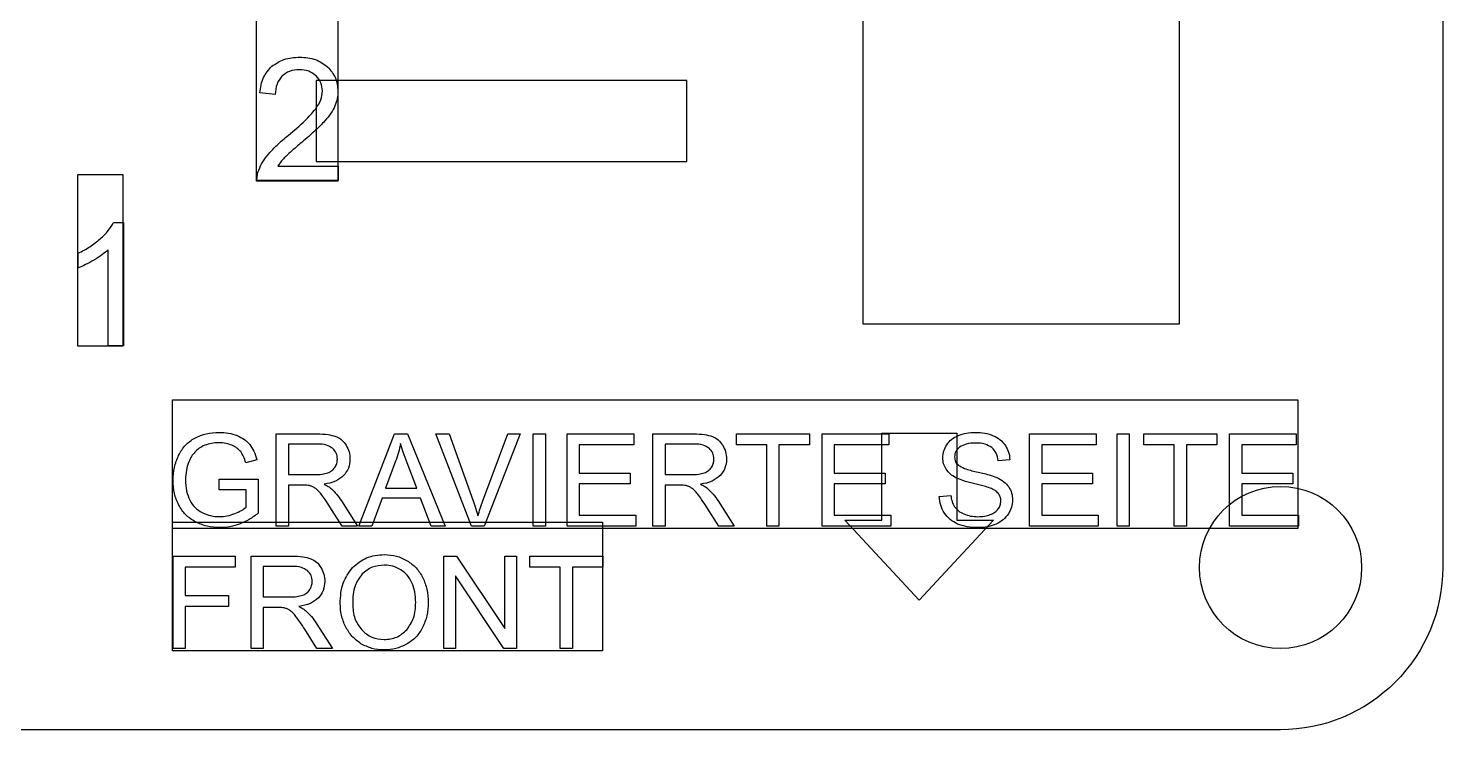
# Model space of a CAD drawing. Header units: millimetres. Extents: x -270 to -4, y 9 to 185.
# Drawn here: x -39.23 to -4.32, y 8.93 to 26.23 of the extents above; entities that cross this region are included whole.
import ezdxf

# ---------------------------------------------------------------- set-up
doc = ezdxf.new("R2010")
doc.units = ezdxf.units.MM
doc.layers.get('0').update_dxf_attribs({"linetype": 'CONTINUOUS'})

msp = doc.modelspace()

# ---------------------------------------------------------------- linework, layer by layer
for p, q in [((-33.132, 24.597), (-33.514, 24.637)), ((-33.068, 22.828), (-31.582, 22.828)), ((-31.582, 22.828), (-31.582, 22.47)), ((-31.582, 22.47), (-33.585, 22.47)), ((-37.122, 21.437), (-36.882, 21.437)), ((-36.882, 21.437), (-36.882, 18.395)), ((-37.999, 20.317), (-37.999, 20.677)), ((-37.254, 18.395), (-37.254, 20.765)), ((-36.882, 18.395), (-37.254, 18.395)), ((-33.107, 13.949), (-33.107, 16.222)), ((-33.107, 16.222), (-32.099, 16.222)), ((-31.068, 13.949), (-30.195, 16.222)), ((-30.195, 16.222), (-29.871, 16.222)), ((-29.871, 16.222), (-28.941, 13.949)), ((-28.287, 13.949), (-29.167, 16.222)), ((-29.167, 16.222), (-28.842, 16.222)), ((-28.842, 16.222), (-28.251, 14.571)), ((-28.009, 14.571), (-27.395, 16.222)), ((-27.089, 16.222), (-27.978, 13.949)), ((-27.395, 16.222), (-27.089, 16.222)), ((-26.768, 13.949), (-26.768, 16.222)), ((-26.768, 16.222), (-26.467, 16.222)), ((-26.467, 16.222), (-26.467, 13.949)), ((-25.93, 13.949), (-25.93, 16.222)), ((-25.93, 16.222), (-24.287, 16.222)), ((-24.287, 16.222), (-24.287, 15.954)), ((-23.814, 13.949), (-23.814, 16.222)), ((-23.814, 16.222), (-22.807, 16.222)), ((-21.754, 15.954), (-21.754, 16.222)), ((-21.754, 16.222), (-19.953, 16.222)), ((-19.953, 16.222), (-19.953, 15.954)), ((-19.638, 13.949), (-19.638, 16.222)), ((-19.638, 16.222), (-17.995, 16.222)), ((-17.995, 16.222), (-17.995, 15.954)), ((-14.52, 13.949), (-14.52, 16.222)), ((-14.52, 16.222), (-12.877, 16.222)), ((-12.877, 16.222), (-12.877, 15.954)), ((-12.358, 13.949), (-12.358, 16.222)), ((-12.358, 16.222), (-12.057, 16.222)), ((-12.057, 16.222), (-12.057, 13.949)), ((-11.697, 15.954), (-11.697, 16.222)), ((-11.697, 16.222), (-9.896, 16.222)), ((-9.896, 16.222), (-9.896, 15.954)), ((-9.581, 13.949), (-9.581, 16.222)), ((-9.581, 16.222), (-7.938, 16.222)), ((-7.938, 16.222), (-7.938, 15.954)), ((-32.087, 15.971), (-32.806, 15.971)), ((-32.806, 15.971), (-32.806, 15.219)), ((-24.287, 15.954), (-25.63, 15.954)), ((-25.63, 15.954), (-25.63, 15.258)), ((-22.794, 15.971), (-23.514, 15.971)), ((-23.514, 15.971), (-23.514, 15.219)), ((-21.005, 15.954), (-21.754, 15.954)), ((-21.005, 13.949), (-21.005, 15.954)), ((-19.953, 15.954), (-20.704, 15.954)), ((-20.704, 15.954), (-20.704, 13.949)), ((-17.995, 15.954), (-19.337, 15.954)), ((-19.337, 15.954), (-19.337, 15.258)), ((-12.877, 15.954), (-14.22, 15.954)), ((-14.22, 15.954), (-14.22, 15.258)), ((-10.948, 15.954), (-11.697, 15.954)), ((-10.948, 13.949), (-10.948, 15.954)), ((-9.896, 15.954), (-10.648, 15.954)), ((-10.648, 15.954), (-10.648, 13.949)), ((-7.938, 15.954), (-9.28, 15.954)), ((-9.28, 15.954), (-9.28, 15.258)), ((-33.589, 15.586), (-33.86, 15.512)), ((-30.163, 15.549), (-30.412, 14.883)), ((-29.642, 14.883), (-29.879, 15.512)), ((-15.006, 15.582), (-15.294, 15.56)), ((-34.518, 15.107), (-33.555, 15.109)), ((-34.518, 14.841), (-34.518, 15.107)), ((-33.555, 15.109), (-33.555, 14.266)), ((-32.806, 15.219), (-32.16, 15.219)), ((-25.63, 15.258), (-24.372, 15.258)), ((-24.372, 15.258), (-24.372, 14.991)), ((-23.514, 15.219), (-22.867, 15.219)), ((-19.337, 15.258), (-18.08, 15.258)), ((-18.08, 15.258), (-18.08, 14.991)), ((-14.22, 15.258), (-12.962, 15.258)), ((-12.962, 15.258), (-12.962, 14.991)), ((-9.28, 15.258), (-8.023, 15.258)), ((-8.023, 15.258), (-8.023, 14.991)), ((-33.849, 14.841), (-34.518, 14.841)), ((-33.849, 14.418), (-33.849, 14.841)), ((-32.457, 14.959), (-32.806, 14.959)), ((-32.806, 14.959), (-32.806, 13.949)), ((-30.412, 14.883), (-29.642, 14.883)), ((-24.372, 14.991), (-25.63, 14.991)), ((-25.63, 14.991), (-25.63, 14.218)), ((-23.165, 14.959), (-23.514, 14.959)), ((-23.514, 14.959), (-23.514, 13.949)), ((-18.08, 14.991), (-19.337, 14.991)), ((-19.337, 14.991), (-19.337, 14.218)), ((-16.747, 14.68), (-16.463, 14.704)), ((-12.962, 14.991), (-14.22, 14.991)), ((-14.22, 14.991), (-14.22, 14.218)), ((-8.023, 14.991), (-9.28, 14.991)), ((-9.28, 14.991), (-9.28, 14.218)), ((-31.482, 13.949), (-31.783, 14.422)), ((-31.499, 14.568), (-31.104, 13.949)), ((-30.499, 14.638), (-30.749, 13.949)), ((-29.549, 14.638), (-30.499, 14.638)), ((-29.284, 13.949), (-29.549, 14.638)), ((-22.19, 13.949), (-22.49, 14.422)), ((-22.207, 14.568), (-21.811, 13.949)), ((-25.63, 14.218), (-24.234, 14.218)), ((-24.234, 14.218), (-24.234, 13.949)), ((-19.337, 14.218), (-17.942, 14.218)), ((-17.942, 14.218), (-17.942, 13.949)), ((-14.22, 14.218), (-12.824, 14.218)), ((-12.824, 14.218), (-12.824, 13.949)), ((-9.28, 14.218), (-7.885, 14.218)), ((-7.885, 14.218), (-7.885, 13.949)), ((-32.806, 13.949), (-33.107, 13.949)), ((-31.104, 13.949), (-31.482, 13.949)), ((-30.749, 13.949), (-31.068, 13.949)), ((-28.941, 13.949), (-29.284, 13.949)), ((-27.978, 13.949), (-28.287, 13.949)), ((-26.467, 13.949), (-26.768, 13.949)), ((-24.234, 13.949), (-25.93, 13.949)), ((-23.514, 13.949), (-23.814, 13.949)), ((-21.811, 13.949), (-22.19, 13.949)), ((-20.704, 13.949), (-21.005, 13.949)), ((-17.942, 13.949), (-19.638, 13.949)), ((-12.824, 13.949), (-14.52, 13.949)), ((-12.057, 13.949), (-12.358, 13.949)), ((-10.648, 13.949), (-10.948, 13.949)), ((-7.885, 13.949), (-9.581, 13.949)), ((-35.657, 10.933), (-35.657, 13.206)), ((-35.657, 13.206), (-34.124, 13.206)), ((-34.124, 12.938), (-35.356, 12.938)), ((-35.356, 12.938), (-35.356, 12.234)), ((-34.124, 13.206), (-34.124, 12.938)), ((-33.728, 10.933), (-33.728, 13.206)), ((-33.728, 13.206), (-32.721, 13.206)), ((-32.708, 12.955), (-33.428, 12.955)), ((-33.428, 12.955), (-33.428, 12.203)), ((-28.974, 10.933), (-28.974, 13.206)), ((-28.974, 13.206), (-28.665, 13.206)), ((-28.665, 13.206), (-27.471, 11.421)), ((-27.471, 11.421), (-27.471, 13.206)), ((-27.471, 13.206), (-27.183, 13.206)), ((-27.183, 13.206), (-27.183, 10.933)), ((-26.848, 12.938), (-26.848, 13.206)), ((-26.848, 13.206), (-25.047, 13.206)), ((-26.099, 12.938), (-26.848, 12.938)), ((-26.099, 10.933), (-26.099, 12.938)), ((-25.047, 12.938), (-25.799, 12.938)), ((-25.799, 12.938), (-25.799, 10.933)), ((-25.047, 13.206), (-25.047, 12.938)), ((-27.492, 10.933), (-28.685, 12.719)), ((-28.685, 12.719), (-28.685, 10.933)), ((-35.356, 12.234), (-34.29, 12.234)), ((-34.29, 12.234), (-34.29, 11.966)), ((-34.29, 11.966), (-35.356, 11.966)), ((-35.356, 11.966), (-35.356, 10.933)), ((-33.428, 12.203), (-32.781, 12.203)), ((-33.079, 11.942), (-33.428, 11.942)), ((-33.428, 11.942), (-33.428, 10.933)), ((-32.121, 11.552), (-31.725, 10.933)), ((-32.104, 10.933), (-32.404, 11.406)), ((-35.356, 10.933), (-35.657, 10.933)), ((-33.428, 10.933), (-33.728, 10.933)), ((-31.725, 10.933), (-32.104, 10.933)), ((-28.685, 10.933), (-28.974, 10.933)), ((-27.183, 10.933), (-27.492, 10.933)), ((-25.799, 10.933), (-26.099, 10.933))]:
    msp.add_line(p, q)
msp.add_lwpolyline([(-4.324, 62.947), (-4.324, 12.927, -0.414214), (-8.324, 8.927), (-64.274, 8.927, -0.414214), (-68.274, 12.927), (-68.274, 62.947, -0.414214), (-64.274, 66.947), (-8.324, 66.947, -0.414214)], format="xyb", close=True)
for points in [[(-18.624, 18.927), (-18.624, 56.947), (-10.824, 56.947), (-10.824, 18.927)], [(-31.592, 22.46), (-33.599, 22.46), (-33.599, 26.694), (-31.592, 26.694)], [(-22.974, 24.937), (-32.124, 24.937), (-32.124, 22.937), (-22.974, 22.937)], [(-36.892, 18.385), (-38.009, 18.385), (-38.009, 22.618), (-36.892, 22.618)], [(-7.895, 13.891), (-35.667, 13.891), (-35.667, 17.066), (-7.895, 17.066)], [(-18.168, 16.241), (-16.313, 16.241), (-16.313, 14.097), (-15.406, 14.097), (-17.241, 12.12), (-19.076, 14.097), (-18.168, 14.097)], [(-25.057, 10.874), (-35.667, 10.874), (-35.667, 14.049), (-25.057, 14.049)]]:
    msp.add_lwpolyline(points, close=True)
at = {"extrusion": (0, 0, -1)}
for start, end in [(0, 180), (-180, 0)]:
    msp.add_arc((8.324, 12.927), 2, start, end, dxfattribs=at)
for points, knots in [([(-33.219, 25.289), (-33.122, 25.354), (-32.914, 25.494), (-32.664, 25.506), (-32.53, 25.513)], [0, 0, 0, 0, 0.03441476, 0.07362669, 0.07362669, 0.07362669, 0.07362669]), ([(-32.53, 25.513), (-32.395, 25.506), (-32.141, 25.492), (-31.936, 25.342), (-31.84, 25.271)], [0, 0, 0, 0, 0.03953246, 0.07456592, 0.07456592, 0.07456592, 0.07456592]), ([(-33.514, 24.637), (-33.495, 24.768), (-33.459, 25.015), (-33.295, 25.201), (-33.219, 25.289)], [0, 0, 0, 0, 0.03884099, 0.0729802, 0.0729802, 0.0729802, 0.0729802]), ([(-32.539, 25.205), (-32.622, 25.2), (-32.782, 25.189), (-32.908, 25.091), (-32.969, 25.044)], [0, 0, 0, 0, 0.02451817, 0.04687992, 0.04687992, 0.04687992, 0.04687992]), ([(-32.126, 25.053), (-32.185, 25.097), (-32.306, 25.19), (-32.459, 25.2), (-32.539, 25.205)], [0, 0, 0, 0, 0.02148624, 0.0448193, 0.0448193, 0.0448193, 0.0448193]), ([(-31.84, 25.271), (-31.766, 25.186), (-31.617, 25.013), (-31.596, 24.786), (-31.586, 24.672)], [0, 0, 0, 0, 0.03311878, 0.06659398, 0.06659398, 0.06659398, 0.06659398]), ([(-32.969, 25.044), (-33.016, 24.982), (-33.116, 24.851), (-33.126, 24.685), (-33.132, 24.597)], [0, 0, 0, 0, 0.02273815, 0.04850521, 0.04850521, 0.04850521, 0.04850521]), ([(-31.968, 24.68), (-31.975, 24.751), (-31.988, 24.892), (-32.08, 25), (-32.126, 25.053)], [0, 0, 0, 0, 0.02076612, 0.04143195, 0.04143195, 0.04143195, 0.04143195]), ([(-32.142, 24.233), (-32.091, 24.307), (-31.998, 24.443), (-31.978, 24.606), (-31.968, 24.68)], [0, 0, 0, 0, 0.02644977, 0.04860902, 0.04860902, 0.04860902, 0.04860902]), ([(-31.586, 24.672), (-31.589, 24.611), (-31.595, 24.488), (-31.638, 24.373), (-31.66, 24.314)], [0, 0, 0, 0, 0.01813076, 0.03671367, 0.03671367, 0.03671367, 0.03671367]), ([(-32.809, 23.591), (-32.667, 23.707), (-32.427, 23.904), (-32.224, 24.138), (-32.142, 24.233)], [0, 0, 0, 0, 0.05505679, 0.09275372, 0.09275372, 0.09275372, 0.09275372]), ([(-31.66, 24.314), (-31.691, 24.253), (-31.758, 24.119), (-31.855, 24.006), (-31.907, 23.944)], [0, 0, 0, 0, 0.02057171, 0.04463158, 0.04463158, 0.04463158, 0.04463158]), ([(-31.907, 23.944), (-31.983, 23.866), (-32.165, 23.679), (-32.364, 23.51), (-32.481, 23.411)], [0, 0, 0, 0, 0.03253959, 0.07836251, 0.07836251, 0.07836251, 0.07836251]), ([(-33.296, 23.132), (-33.229, 23.205), (-33.077, 23.369), (-32.905, 23.511), (-32.809, 23.591)], [0, 0, 0, 0, 0.02969476, 0.06696162, 0.06696162, 0.06696162, 0.06696162]), ([(-32.481, 23.411), (-32.573, 23.334), (-32.721, 23.211), (-32.859, 23.078), (-32.911, 23.03)], [0, 0, 0, 0, 0.03622573, 0.05748493, 0.05748493, 0.05748493, 0.05748493]), ([(-33.541, 22.729), (-33.511, 22.798), (-33.447, 22.943), (-33.348, 23.067), (-33.296, 23.132)], [0, 0, 0, 0, 0.02261427, 0.04734407, 0.04734407, 0.04734407, 0.04734407]), ([(-33.585, 22.47), (-33.584, 22.515), (-33.582, 22.603), (-33.555, 22.687), (-33.541, 22.729)], [0, 0, 0, 0, 0.01320674, 0.02633236, 0.02633236, 0.02633236, 0.02633236]), ([(-32.911, 23.03), (-32.941, 22.997), (-32.998, 22.934), (-33.045, 22.862), (-33.068, 22.828)], [0, 0, 0, 0, 0.01328137, 0.02558821, 0.02558821, 0.02558821, 0.02558821]), ([(-37.453, 21.032), (-37.383, 21.098), (-37.254, 21.218), (-37.163, 21.369), (-37.122, 21.437)], [0, 0, 0, 0, 0.0286513, 0.05252962, 0.05252962, 0.05252962, 0.05252962]), ([(-37.999, 20.677), (-37.899, 20.727), (-37.704, 20.826), (-37.535, 20.965), (-37.453, 21.032)], [0, 0, 0, 0, 0.03344834, 0.06530282, 0.06530282, 0.06530282, 0.06530282]), ([(-37.254, 20.765), (-37.305, 20.721), (-37.415, 20.626), (-37.54, 20.55), (-37.607, 20.509)], [0, 0, 0, 0, 0.0201342, 0.04364819, 0.04364819, 0.04364819, 0.04364819]), ([(-37.607, 20.509), (-37.675, 20.47), (-37.802, 20.398), (-37.936, 20.342), (-37.999, 20.317)], [0, 0, 0, 0, 0.02353911, 0.04367511, 0.04367511, 0.04367511, 0.04367511]), ([(-35.518, 15.694), (-35.468, 15.783), (-35.369, 15.958), (-35.201, 16.068), (-35.119, 16.121)], [0, 0, 0, 0, 0.03023307, 0.05922923, 0.05922923, 0.05922923, 0.05922923]), ([(-35.119, 16.121), (-35.027, 16.162), (-34.836, 16.246), (-34.627, 16.256), (-34.519, 16.261)], [0, 0, 0, 0, 0.02991176, 0.06207628, 0.06207628, 0.06207628, 0.06207628]), ([(-34.519, 16.261), (-34.44, 16.258), (-34.288, 16.253), (-34.143, 16.204), (-34.073, 16.181)], [0, 0, 0, 0, 0.0235523, 0.04548877, 0.04548877, 0.04548877, 0.04548877]), ([(-34.073, 16.181), (-34.011, 16.153), (-33.893, 16.099), (-33.804, 16.004), (-33.761, 15.958)], [0, 0, 0, 0, 0.02017559, 0.03868248, 0.03868248, 0.03868248, 0.03868248]), ([(-32.099, 16.222), (-32.009, 16.221), (-31.853, 16.22), (-31.702, 16.179), (-31.637, 16.161)], [0, 0, 0, 0, 0.02678636, 0.04677729, 0.04677729, 0.04677729, 0.04677729]), ([(-31.637, 16.161), (-31.587, 16.136), (-31.484, 16.086), (-31.418, 15.992), (-31.384, 15.945)], [0, 0, 0, 0, 0.01655401, 0.03373385, 0.03373385, 0.03373385, 0.03373385]), ([(-22.807, 16.222), (-22.717, 16.221), (-22.56, 16.22), (-22.409, 16.179), (-22.345, 16.161)], [0, 0, 0, 0, 0.02678636, 0.04677723, 0.04677723, 0.04677723, 0.04677723]), ([(-22.345, 16.161), (-22.294, 16.136), (-22.192, 16.086), (-22.126, 15.992), (-22.092, 15.945)], [0, 0, 0, 0, 0.01655401, 0.03373383, 0.03373383, 0.03373383, 0.03373383]), ([(-16.562, 15.956), (-16.525, 16.003), (-16.447, 16.101), (-16.335, 16.155), (-16.277, 16.183)], [0, 0, 0, 0, 0.01781833, 0.03689379, 0.03689379, 0.03689379, 0.03689379]), ([(-16.277, 16.183), (-16.211, 16.206), (-16.076, 16.253), (-15.933, 16.258), (-15.86, 16.261)], [0, 0, 0, 0, 0.0206406, 0.04262409, 0.04262409, 0.04262409, 0.04262409]), ([(-15.86, 16.261), (-15.78, 16.258), (-15.627, 16.253), (-15.483, 16.203), (-15.414, 16.179)], [0, 0, 0, 0, 0.02386439, 0.04553532, 0.04553532, 0.04553532, 0.04553532]), ([(-15.414, 16.179), (-15.354, 16.15), (-15.237, 16.092), (-15.156, 15.99), (-15.117, 15.94)], [0, 0, 0, 0, 0.0198149, 0.03858208, 0.03858208, 0.03858208, 0.03858208]), ([(-35.117, 15.776), (-35.146, 15.741), (-35.203, 15.672), (-35.241, 15.591), (-35.26, 15.551)], [0, 0, 0, 0, 0.01350744, 0.0267606, 0.0267606, 0.0267606, 0.0267606]), ([(-34.874, 15.941), (-34.921, 15.919), (-35.011, 15.877), (-35.083, 15.808), (-35.117, 15.776)], [0, 0, 0, 0, 0.01540606, 0.02952897, 0.02952897, 0.02952897, 0.02952897]), ([(-34.518, 16.003), (-34.582, 16.002), (-34.704, 15.998), (-34.82, 15.959), (-34.874, 15.941)], [0, 0, 0, 0, 0.01928763, 0.03638213, 0.03638213, 0.03638213, 0.03638213]), ([(-34.204, 15.944), (-34.254, 15.961), (-34.355, 15.997), (-34.462, 16.001), (-34.518, 16.003)], [0, 0, 0, 0, 0.01554146, 0.03204217, 0.03204217, 0.03204217, 0.03204217]), ([(-33.987, 15.785), (-34.017, 15.817), (-34.078, 15.884), (-34.161, 15.923), (-34.204, 15.944)], [0, 0, 0, 0, 0.01284116, 0.02712913, 0.02712913, 0.02712913, 0.02712913]), ([(-33.86, 15.512), (-33.877, 15.565), (-33.907, 15.661), (-33.962, 15.746), (-33.987, 15.785)], [0, 0, 0, 0, 0.01653008, 0.03022279, 0.03022279, 0.03022279, 0.03022279]), ([(-33.761, 15.958), (-33.725, 15.905), (-33.648, 15.79), (-33.609, 15.657), (-33.589, 15.586)], [0, 0, 0, 0, 0.01921618, 0.0412181, 0.0412181, 0.0412181, 0.0412181]), ([(-31.717, 15.867), (-31.766, 15.897), (-31.879, 15.966), (-32.012, 15.969), (-32.087, 15.971)], [0, 0, 0, 0, 0.01698753, 0.03901961, 0.03901961, 0.03901961, 0.03901961]), ([(-31.6, 15.602), (-31.605, 15.653), (-31.614, 15.755), (-31.683, 15.83), (-31.717, 15.867)], [0, 0, 0, 0, 0.01497766, 0.02970175, 0.02970175, 0.02970175, 0.02970175]), ([(-31.384, 15.945), (-31.357, 15.891), (-31.301, 15.784), (-31.294, 15.663), (-31.29, 15.602)], [0, 0, 0, 0, 0.01779169, 0.03589141, 0.03589141, 0.03589141, 0.03589141]), ([(-30.04, 15.983), (-30.056, 15.91), (-30.089, 15.763), (-30.138, 15.621), (-30.163, 15.549)], [0, 0, 0, 0, 0.02240125, 0.04513714, 0.04513714, 0.04513714, 0.04513714]), ([(-29.879, 15.512), (-29.912, 15.599), (-29.97, 15.754), (-30.019, 15.913), (-30.04, 15.983)], [0, 0, 0, 0, 0.02778155, 0.0498204, 0.0498204, 0.0498204, 0.0498204]), ([(-22.424, 15.867), (-22.474, 15.897), (-22.586, 15.966), (-22.719, 15.969), (-22.794, 15.971)], [0, 0, 0, 0, 0.01698751, 0.03901967, 0.03901967, 0.03901967, 0.03901967]), ([(-22.307, 15.602), (-22.312, 15.653), (-22.321, 15.755), (-22.39, 15.83), (-22.424, 15.867)], [0, 0, 0, 0, 0.01497765, 0.02970174, 0.02970174, 0.02970174, 0.02970174]), ([(-22.092, 15.945), (-22.064, 15.891), (-22.009, 15.784), (-22.001, 15.663), (-21.997, 15.602)], [0, 0, 0, 0, 0.01779169, 0.03589141, 0.03589141, 0.03589141, 0.03589141]), ([(-16.66, 15.634), (-16.655, 15.691), (-16.647, 15.806), (-16.591, 15.906), (-16.562, 15.956)], [0, 0, 0, 0, 0.01682439, 0.03398832, 0.03398832, 0.03398832, 0.03398832]), ([(-16.245, 15.896), (-16.281, 15.862), (-16.352, 15.796), (-16.364, 15.701), (-16.37, 15.655)], [0, 0, 0, 0, 0.01446346, 0.027911, 0.027911, 0.027911, 0.027911]), ([(-15.847, 15.996), (-15.928, 15.994), (-16.069, 15.992), (-16.192, 15.925), (-16.245, 15.896)], [0, 0, 0, 0, 0.02371589, 0.04155056, 0.04155056, 0.04155056, 0.04155056]), ([(-15.451, 15.886), (-15.505, 15.918), (-15.627, 15.99), (-15.769, 15.994), (-15.847, 15.996)], [0, 0, 0, 0, 0.01854594, 0.04171258, 0.04171258, 0.04171258, 0.04171258]), ([(-15.294, 15.56), (-15.305, 15.626), (-15.325, 15.751), (-15.411, 15.843), (-15.451, 15.886)], [0, 0, 0, 0, 0.01958825, 0.03688876, 0.03688876, 0.03688876, 0.03688876]), ([(-15.117, 15.94), (-15.087, 15.885), (-15.024, 15.773), (-15.012, 15.646), (-15.006, 15.582)], [0, 0, 0, 0, 0.01865432, 0.03787129, 0.03787129, 0.03787129, 0.03787129]), ([(-35.657, 15.075), (-35.651, 15.183), (-35.64, 15.397), (-35.559, 15.596), (-35.518, 15.694)], [0, 0, 0, 0, 0.03225874, 0.06388253, 0.06388253, 0.06388253, 0.06388253]), ([(-35.26, 15.551), (-35.285, 15.478), (-35.337, 15.33), (-35.344, 15.173), (-35.347, 15.093)], [0, 0, 0, 0, 0.02291975, 0.04677694, 0.04677694, 0.04677694, 0.04677694]), ([(-31.837, 15.262), (-31.801, 15.278), (-31.731, 15.308), (-31.683, 15.369), (-31.66, 15.398)], [0, 0, 0, 0, 0.01163657, 0.02263608, 0.02263608, 0.02263608, 0.02263608]), ([(-31.66, 15.398), (-31.643, 15.43), (-31.608, 15.493), (-31.602, 15.566), (-31.6, 15.602)], [0, 0, 0, 0, 0.01078578, 0.02149315, 0.02149315, 0.02149315, 0.02149315]), ([(-31.29, 15.602), (-31.296, 15.525), (-31.308, 15.373), (-31.401, 15.253), (-31.446, 15.194)], [0, 0, 0, 0, 0.02262667, 0.04452844, 0.04452844, 0.04452844, 0.04452844]), ([(-22.545, 15.262), (-22.508, 15.278), (-22.438, 15.308), (-22.391, 15.369), (-22.368, 15.398)], [0, 0, 0, 0, 0.01163649, 0.02263608, 0.02263608, 0.02263608, 0.02263608]), ([(-22.368, 15.398), (-22.35, 15.43), (-22.315, 15.493), (-22.31, 15.566), (-22.307, 15.602)], [0, 0, 0, 0, 0.01078571, 0.02149309, 0.02149309, 0.02149309, 0.02149309]), ([(-21.997, 15.602), (-22.003, 15.525), (-22.015, 15.373), (-22.108, 15.253), (-22.154, 15.194)], [0, 0, 0, 0, 0.02262667, 0.04452841, 0.04452841, 0.04452841, 0.04452841]), ([(-16.58, 15.352), (-16.603, 15.395), (-16.65, 15.484), (-16.657, 15.584), (-16.66, 15.634)], [0, 0, 0, 0, 0.01466855, 0.02970384, 0.02970384, 0.02970384, 0.02970384]), ([(-16.37, 15.655), (-16.366, 15.616), (-16.359, 15.539), (-16.307, 15.481), (-16.281, 15.453)], [0, 0, 0, 0, 0.01137864, 0.02254886, 0.02254886, 0.02254886, 0.02254886]), ([(-16.281, 15.453), (-16.23, 15.424), (-16.088, 15.346), (-15.929, 15.312), (-15.828, 15.291)], [0, 0, 0, 0, 0.01760208, 0.04838246, 0.04838246, 0.04838246, 0.04838246]), ([(-35.517, 14.469), (-35.558, 14.563), (-35.642, 14.756), (-35.652, 14.967), (-35.657, 15.075)], [0, 0, 0, 0, 0.03056629, 0.06265375, 0.06265375, 0.06265375, 0.06265375]), ([(-35.347, 15.093), (-35.344, 14.999), (-35.338, 14.823), (-35.273, 14.66), (-35.242, 14.585)], [0, 0, 0, 0, 0.02802766, 0.05227718, 0.05227718, 0.05227718, 0.05227718]), ([(-32.16, 15.219), (-32.098, 15.22), (-31.989, 15.221), (-31.883, 15.249), (-31.837, 15.262)], [0, 0, 0, 0, 0.01840188, 0.03264067, 0.03264067, 0.03264067, 0.03264067]), ([(-31.446, 15.194), (-31.51, 15.143), (-31.652, 15.031), (-31.831, 15), (-31.93, 14.983)], [0, 0, 0, 0, 0.02410124, 0.05352598, 0.05352598, 0.05352598, 0.05352598]), ([(-22.867, 15.219), (-22.805, 15.22), (-22.696, 15.221), (-22.591, 15.249), (-22.545, 15.262)], [0, 0, 0, 0, 0.01840188, 0.03264067, 0.03264067, 0.03264067, 0.03264067]), ([(-22.154, 15.194), (-22.218, 15.143), (-22.36, 15.031), (-22.539, 15), (-22.638, 14.983)], [0, 0, 0, 0, 0.02410124, 0.05352598, 0.05352598, 0.05352598, 0.05352598]), ([(-16.337, 15.14), (-16.387, 15.169), (-16.482, 15.224), (-16.548, 15.31), (-16.58, 15.352)], [0, 0, 0, 0, 0.01711853, 0.03247737, 0.03247737, 0.03247737, 0.03247737]), ([(-15.899, 14.998), (-15.988, 15.02), (-16.138, 15.055), (-16.28, 15.116), (-16.337, 15.14)], [0, 0, 0, 0, 0.02761045, 0.04617881, 0.04617881, 0.04617881, 0.04617881]), ([(-15.828, 15.291), (-15.724, 15.268), (-15.553, 15.23), (-15.389, 15.17), (-15.325, 15.146)], [0, 0, 0, 0, 0.03187093, 0.05240137, 0.05240137, 0.05240137, 0.05240137]), ([(-15.325, 15.146), (-15.264, 15.115), (-15.151, 15.058), (-15.07, 14.96), (-15.032, 14.914)], [0, 0, 0, 0, 0.02012324, 0.03771201, 0.03771201, 0.03771201, 0.03771201]), ([(-32.29, 14.948), (-32.312, 14.951), (-32.368, 14.959), (-32.424, 14.959), (-32.457, 14.959)], [0, 0, 0, 0, 0.00679272, 0.0167958, 0.0167958, 0.0167958, 0.0167958]), ([(-32.153, 14.887), (-32.175, 14.901), (-32.218, 14.926), (-32.266, 14.941), (-32.29, 14.948)], [0, 0, 0, 0, 0.00773453, 0.01504552, 0.01504552, 0.01504552, 0.01504552]), ([(-32, 14.735), (-32.026, 14.767), (-32.071, 14.824), (-32.128, 14.868), (-32.153, 14.887)], [0, 0, 0, 0, 0.01226325, 0.02160742, 0.02160742, 0.02160742, 0.02160742]), ([(-31.783, 14.422), (-31.822, 14.483), (-31.891, 14.59), (-31.967, 14.691), (-32, 14.735)], [0, 0, 0, 0, 0.02169222, 0.03811105, 0.03811105, 0.03811105, 0.03811105]), ([(-31.93, 14.983), (-31.894, 14.966), (-31.83, 14.934), (-31.774, 14.89), (-31.749, 14.87)], [0, 0, 0, 0, 0.01194898, 0.02142939, 0.02142939, 0.02142939, 0.02142939]), ([(-31.749, 14.87), (-31.705, 14.826), (-31.612, 14.733), (-31.538, 14.625), (-31.499, 14.568)], [0, 0, 0, 0, 0.01869863, 0.03928057, 0.03928057, 0.03928057, 0.03928057]), ([(-22.997, 14.948), (-23.02, 14.951), (-23.075, 14.959), (-23.131, 14.959), (-23.165, 14.959)], [0, 0, 0, 0, 0.00679261, 0.0167958, 0.0167958, 0.0167958, 0.0167958]), ([(-22.86, 14.887), (-22.882, 14.901), (-22.926, 14.926), (-22.974, 14.941), (-22.997, 14.948)], [0, 0, 0, 0, 0.00773456, 0.01504557, 0.01504557, 0.01504557, 0.01504557]), ([(-22.707, 14.735), (-22.733, 14.767), (-22.778, 14.824), (-22.835, 14.868), (-22.86, 14.887)], [0, 0, 0, 0, 0.01226323, 0.02160741, 0.02160741, 0.02160741, 0.02160741]), ([(-22.49, 14.422), (-22.53, 14.483), (-22.599, 14.59), (-22.675, 14.691), (-22.707, 14.735)], [0, 0, 0, 0, 0.02169227, 0.0381111, 0.0381111, 0.0381111, 0.0381111]), ([(-22.638, 14.983), (-22.602, 14.966), (-22.538, 14.934), (-22.481, 14.89), (-22.456, 14.87)], [0, 0, 0, 0, 0.01194901, 0.02142937, 0.02142937, 0.02142937, 0.02142937]), ([(-22.456, 14.87), (-22.412, 14.826), (-22.319, 14.733), (-22.245, 14.625), (-22.207, 14.568)], [0, 0, 0, 0, 0.01869865, 0.03928063, 0.03928063, 0.03928063, 0.03928063]), ([(-16.622, 14.271), (-16.657, 14.334), (-16.727, 14.461), (-16.74, 14.606), (-16.747, 14.68)], [0, 0, 0, 0, 0.02126487, 0.04314265, 0.04314265, 0.04314265, 0.04314265]), ([(-16.463, 14.704), (-16.455, 14.651), (-16.44, 14.553), (-16.392, 14.465), (-16.369, 14.424)], [0, 0, 0, 0, 0.01588024, 0.02972168, 0.02972168, 0.02972168, 0.02972168]), ([(-15.494, 14.887), (-15.543, 14.903), (-15.676, 14.946), (-15.812, 14.978), (-15.899, 14.998)], [0, 0, 0, 0, 0.01537893, 0.04196696, 0.04196696, 0.04196696, 0.04196696]), ([(-15.289, 14.753), (-15.315, 14.779), (-15.374, 14.838), (-15.451, 14.87), (-15.494, 14.887)], [0, 0, 0, 0, 0.01102048, 0.02468751, 0.02468751, 0.02468751, 0.02468751]), ([(-15.227, 14.566), (-15.23, 14.601), (-15.234, 14.668), (-15.271, 14.725), (-15.289, 14.753)], [0, 0, 0, 0, 0.010138, 0.01996994, 0.01996994, 0.01996994, 0.01996994]), ([(-15.032, 14.914), (-15.004, 14.865), (-14.948, 14.765), (-14.941, 14.65), (-14.937, 14.591)], [0, 0, 0, 0, 0.0166792, 0.03406829, 0.03406829, 0.03406829, 0.03406829]), ([(-35.104, 14.054), (-35.19, 14.107), (-35.36, 14.213), (-35.465, 14.383), (-35.517, 14.469)], [0, 0, 0, 0, 0.02973314, 0.05926685, 0.05926685, 0.05926685, 0.05926685]), ([(-35.242, 14.585), (-35.204, 14.521), (-35.127, 14.395), (-35, 14.319), (-34.938, 14.281)], [0, 0, 0, 0, 0.02197554, 0.04360846, 0.04360846, 0.04360846, 0.04360846]), ([(-34.132, 14.257), (-34.076, 14.281), (-33.975, 14.323), (-33.888, 14.388), (-33.849, 14.418)], [0, 0, 0, 0, 0.01810778, 0.03256891, 0.03256891, 0.03256891, 0.03256891]), ([(-28.251, 14.571), (-28.229, 14.507), (-28.186, 14.384), (-28.149, 14.259), (-28.132, 14.199)], [0, 0, 0, 0, 0.02030888, 0.03908188, 0.03908188, 0.03908188, 0.03908188]), ([(-28.132, 14.199), (-28.114, 14.261), (-28.077, 14.386), (-28.032, 14.509), (-28.009, 14.571)], [0, 0, 0, 0, 0.01945635, 0.03917929, 0.03917929, 0.03917929, 0.03917929]), ([(-16.369, 14.424), (-16.34, 14.389), (-16.277, 14.314), (-16.188, 14.271), (-16.14, 14.248)], [0, 0, 0, 0, 0.01363861, 0.02919749, 0.02919749, 0.02919749, 0.02919749]), ([(-15.488, 14.231), (-15.447, 14.249), (-15.372, 14.282), (-15.317, 14.343), (-15.292, 14.372)], [0, 0, 0, 0, 0.01299409, 0.02436786, 0.02436786, 0.02436786, 0.02436786]), ([(-15.292, 14.372), (-15.273, 14.402), (-15.236, 14.462), (-15.23, 14.532), (-15.227, 14.566)], [0, 0, 0, 0, 0.01049609, 0.02075796, 0.02075796, 0.02075796, 0.02075796]), ([(-14.937, 14.591), (-14.942, 14.531), (-14.951, 14.41), (-15.011, 14.303), (-15.041, 14.249)], [0, 0, 0, 0, 0.0178056, 0.03611433, 0.03611433, 0.03611433, 0.03611433]), ([(-34.496, 13.911), (-34.604, 13.916), (-34.816, 13.927), (-35.009, 14.012), (-35.104, 14.054)], [0, 0, 0, 0, 0.0321559, 0.06298631, 0.06298631, 0.06298631, 0.06298631]), ([(-34.938, 14.281), (-34.87, 14.252), (-34.734, 14.194), (-34.587, 14.186), (-34.513, 14.182)], [0, 0, 0, 0, 0.02192064, 0.04392007, 0.04392007, 0.04392007, 0.04392007]), ([(-34.513, 14.182), (-34.448, 14.185), (-34.317, 14.192), (-34.194, 14.235), (-34.132, 14.257)], [0, 0, 0, 0, 0.01939248, 0.03905457, 0.03905457, 0.03905457, 0.03905457]), ([(-34.012, 14), (-34.091, 13.974), (-34.248, 13.922), (-34.414, 13.914), (-34.496, 13.911)], [0, 0, 0, 0, 0.02479295, 0.04938876, 0.04938876, 0.04938876, 0.04938876]), ([(-33.555, 14.266), (-33.628, 14.211), (-33.77, 14.104), (-33.933, 14.034), (-34.012, 14)], [0, 0, 0, 0, 0.02732768, 0.05306219, 0.05306219, 0.05306219, 0.05306219]), ([(-16.295, 14), (-16.36, 14.034), (-16.489, 14.1), (-16.578, 14.214), (-16.622, 14.271)], [0, 0, 0, 0, 0.0217452, 0.04292221, 0.04292221, 0.04292221, 0.04292221]), ([(-15.778, 13.911), (-15.873, 13.913), (-16.05, 13.917), (-16.217, 13.974), (-16.295, 14)], [0, 0, 0, 0, 0.02843993, 0.05274564, 0.05274564, 0.05274564, 0.05274564]), ([(-16.14, 14.248), (-16.086, 14.228), (-15.973, 14.187), (-15.854, 14.183), (-15.792, 14.18)], [0, 0, 0, 0, 0.01723101, 0.03571778, 0.03571778, 0.03571778, 0.03571778]), ([(-15.792, 14.18), (-15.737, 14.182), (-15.633, 14.185), (-15.535, 14.217), (-15.488, 14.231)], [0, 0, 0, 0, 0.01625095, 0.03094591, 0.03094591, 0.03094591, 0.03094591]), ([(-15.34, 14), (-15.408, 13.974), (-15.549, 13.92), (-15.7, 13.914), (-15.778, 13.911)], [0, 0, 0, 0, 0.02173107, 0.04495697, 0.04495697, 0.04495697, 0.04495697]), ([(-15.041, 14.249), (-15.081, 14.198), (-15.162, 14.093), (-15.279, 14.032), (-15.34, 14)], [0, 0, 0, 0, 0.01906699, 0.03931271, 0.03931271, 0.03931271, 0.03931271]), ([(-32.721, 13.206), (-32.631, 13.205), (-32.474, 13.204), (-32.323, 13.162), (-32.259, 13.145)], [0, 0, 0, 0, 0.02678633, 0.04677726, 0.04677726, 0.04677726, 0.04677726]), ([(-32.339, 12.851), (-32.388, 12.881), (-32.5, 12.95), (-32.633, 12.953), (-32.708, 12.955)], [0, 0, 0, 0, 0.01698756, 0.03901963, 0.03901963, 0.03901963, 0.03901963]), ([(-32.259, 13.145), (-32.208, 13.12), (-32.106, 13.069), (-32.04, 12.976), (-32.006, 12.928)], [0, 0, 0, 0, 0.01655401, 0.03373385, 0.03373385, 0.03373385, 0.03373385]), ([(-32.006, 12.928), (-31.978, 12.875), (-31.923, 12.767), (-31.915, 12.647), (-31.911, 12.586)], [0, 0, 0, 0, 0.01779169, 0.03589142, 0.03589142, 0.03589142, 0.03589142]), ([(-31.532, 12.04), (-31.523, 12.214), (-31.506, 12.54), (-31.316, 12.803), (-31.228, 12.926)], [0, 0, 0, 0, 0.05101149, 0.0954556, 0.0954556, 0.0954556, 0.0954556]), ([(-31.228, 12.926), (-31.117, 13.019), (-30.891, 13.211), (-30.595, 13.234), (-30.443, 13.246)], [0, 0, 0, 0, 0.04228255, 0.08665116, 0.08665116, 0.08665116, 0.08665116]), ([(-30.442, 12.987), (-30.545, 12.978), (-30.75, 12.96), (-30.911, 12.832), (-30.991, 12.768)], [0, 0, 0, 0, 0.03020945, 0.06034693, 0.06034693, 0.06034693, 0.06034693]), ([(-30.443, 13.246), (-30.342, 13.24), (-30.142, 13.229), (-29.964, 13.14), (-29.876, 13.096)], [0, 0, 0, 0, 0.03015596, 0.05925094, 0.05925094, 0.05925094, 0.05925094]), ([(-30.036, 12.873), (-30.099, 12.906), (-30.226, 12.974), (-30.369, 12.983), (-30.442, 12.987)], [0, 0, 0, 0, 0.02098454, 0.04254823, 0.04254823, 0.04254823, 0.04254823]), ([(-29.876, 13.096), (-29.797, 13.04), (-29.637, 12.929), (-29.54, 12.761), (-29.491, 12.676)], [0, 0, 0, 0, 0.02863348, 0.05756648, 0.05756648, 0.05756648, 0.05756648]), ([(-32.222, 12.586), (-32.226, 12.637), (-32.236, 12.738), (-32.304, 12.814), (-32.339, 12.851)], [0, 0, 0, 0, 0.01497766, 0.02970173, 0.02970173, 0.02970173, 0.02970173]), ([(-32.282, 12.382), (-32.264, 12.414), (-32.229, 12.477), (-32.224, 12.55), (-32.222, 12.586)], [0, 0, 0, 0, 0.01078576, 0.02149314, 0.02149314, 0.02149314, 0.02149314]), ([(-31.911, 12.586), (-31.918, 12.509), (-31.93, 12.357), (-32.022, 12.237), (-32.068, 12.178)], [0, 0, 0, 0, 0.02262667, 0.04452844, 0.04452844, 0.04452844, 0.04452844]), ([(-30.991, 12.768), (-31.058, 12.673), (-31.212, 12.456), (-31.218, 12.187), (-31.222, 12.035)], [0, 0, 0, 0, 0.03399287, 0.07833816, 0.07833816, 0.07833816, 0.07833816]), ([(-29.762, 12.552), (-29.796, 12.617), (-29.864, 12.745), (-29.98, 12.831), (-30.036, 12.873)], [0, 0, 0, 0, 0.02169998, 0.04269398, 0.04269398, 0.04269398, 0.04269398]), ([(-29.491, 12.676), (-29.452, 12.582), (-29.372, 12.387), (-29.363, 12.175), (-29.358, 12.066)], [0, 0, 0, 0, 0.03037282, 0.0628466, 0.0628466, 0.0628466, 0.0628466]), ([(-32.781, 12.203), (-32.72, 12.203), (-32.61, 12.205), (-32.505, 12.233), (-32.459, 12.245)], [0, 0, 0, 0, 0.01840185, 0.03264064, 0.03264064, 0.03264064, 0.03264064]), ([(-32.459, 12.245), (-32.423, 12.261), (-32.352, 12.292), (-32.305, 12.352), (-32.282, 12.382)], [0, 0, 0, 0, 0.0116366, 0.0226361, 0.0226361, 0.0226361, 0.0226361]), ([(-29.668, 12.068), (-29.671, 12.155), (-29.677, 12.322), (-29.735, 12.478), (-29.762, 12.552)], [0, 0, 0, 0, 0.02609237, 0.04962808, 0.04962808, 0.04962808, 0.04962808]), ([(-32.911, 11.931), (-32.934, 11.935), (-32.989, 11.942), (-33.045, 11.942), (-33.079, 11.942)], [0, 0, 0, 0, 0.00679269, 0.01679577, 0.01679577, 0.01679577, 0.01679577]), ([(-32.774, 11.871), (-32.796, 11.884), (-32.84, 11.91), (-32.888, 11.924), (-32.911, 11.931)], [0, 0, 0, 0, 0.00773451, 0.01504552, 0.01504552, 0.01504552, 0.01504552]), ([(-32.622, 11.719), (-32.647, 11.751), (-32.692, 11.808), (-32.75, 11.852), (-32.774, 11.871)], [0, 0, 0, 0, 0.01226327, 0.02160744, 0.02160744, 0.02160744, 0.02160744]), ([(-32.068, 12.178), (-32.132, 12.127), (-32.274, 12.014), (-32.453, 11.984), (-32.552, 11.967)], [0, 0, 0, 0, 0.02410124, 0.053526, 0.053526, 0.053526, 0.053526]), ([(-32.552, 11.967), (-32.516, 11.949), (-32.452, 11.918), (-32.395, 11.873), (-32.37, 11.854)], [0, 0, 0, 0, 0.01194898, 0.02142939, 0.02142939, 0.02142939, 0.02142939]), ([(-31.401, 11.473), (-31.439, 11.563), (-31.515, 11.745), (-31.526, 11.942), (-31.532, 12.04)], [0, 0, 0, 0, 0.02927268, 0.05859945, 0.05859945, 0.05859945, 0.05859945]), ([(-31.222, 12.035), (-31.215, 11.909), (-31.203, 11.671), (-31.065, 11.478), (-31.001, 11.388)], [0, 0, 0, 0, 0.03713558, 0.06967242, 0.06967242, 0.06967242, 0.06967242]), ([(-29.888, 11.39), (-29.824, 11.484), (-29.684, 11.687), (-29.674, 11.934), (-29.668, 12.068)], [0, 0, 0, 0, 0.0332326, 0.07249115, 0.07249115, 0.07249115, 0.07249115]), ([(-29.358, 12.066), (-29.363, 11.956), (-29.373, 11.741), (-29.457, 11.543), (-29.498, 11.448)], [0, 0, 0, 0, 0.0329352, 0.06386594, 0.06386594, 0.06386594, 0.06386594]), ([(-32.404, 11.406), (-32.444, 11.467), (-32.513, 11.573), (-32.589, 11.675), (-32.622, 11.719)], [0, 0, 0, 0, 0.02169223, 0.03811105, 0.03811105, 0.03811105, 0.03811105]), ([(-32.37, 11.854), (-32.326, 11.81), (-32.233, 11.717), (-32.159, 11.609), (-32.121, 11.552)], [0, 0, 0, 0, 0.01869865, 0.03928059, 0.03928059, 0.03928059, 0.03928059]), ([(-31.019, 11.049), (-31.098, 11.106), (-31.256, 11.219), (-31.353, 11.388), (-31.401, 11.473)], [0, 0, 0, 0, 0.02879694, 0.05768055, 0.05768055, 0.05768055, 0.05768055]), ([(-31.001, 11.388), (-30.922, 11.319), (-30.763, 11.18), (-30.553, 11.161), (-30.446, 11.152)], [0, 0, 0, 0, 0.03056955, 0.06165796, 0.06165796, 0.06165796, 0.06165796]), ([(-30.446, 11.152), (-30.339, 11.161), (-30.126, 11.18), (-29.966, 11.321), (-29.888, 11.39)], [0, 0, 0, 0, 0.03151799, 0.06222049, 0.06222049, 0.06222049, 0.06222049]), ([(-29.498, 11.448), (-29.548, 11.363), (-29.649, 11.195), (-29.812, 11.087), (-29.893, 11.035)], [0, 0, 0, 0, 0.02930647, 0.05785256, 0.05785256, 0.05785256, 0.05785256]), ([(-30.445, 10.894), (-30.548, 10.9), (-30.75, 10.912), (-30.93, 11.004), (-31.019, 11.049)], [0, 0, 0, 0, 0.03063191, 0.06000623, 0.06000623, 0.06000623, 0.06000623]), ([(-29.893, 11.035), (-29.98, 10.994), (-30.155, 10.912), (-30.348, 10.9), (-30.445, 10.894)], [0, 0, 0, 0, 0.0285941, 0.05741126, 0.05741126, 0.05741126, 0.05741126])]:
    msp.add_open_spline(points, degree=3, knots=knots)

doc.saveas('drawing.dxf')
